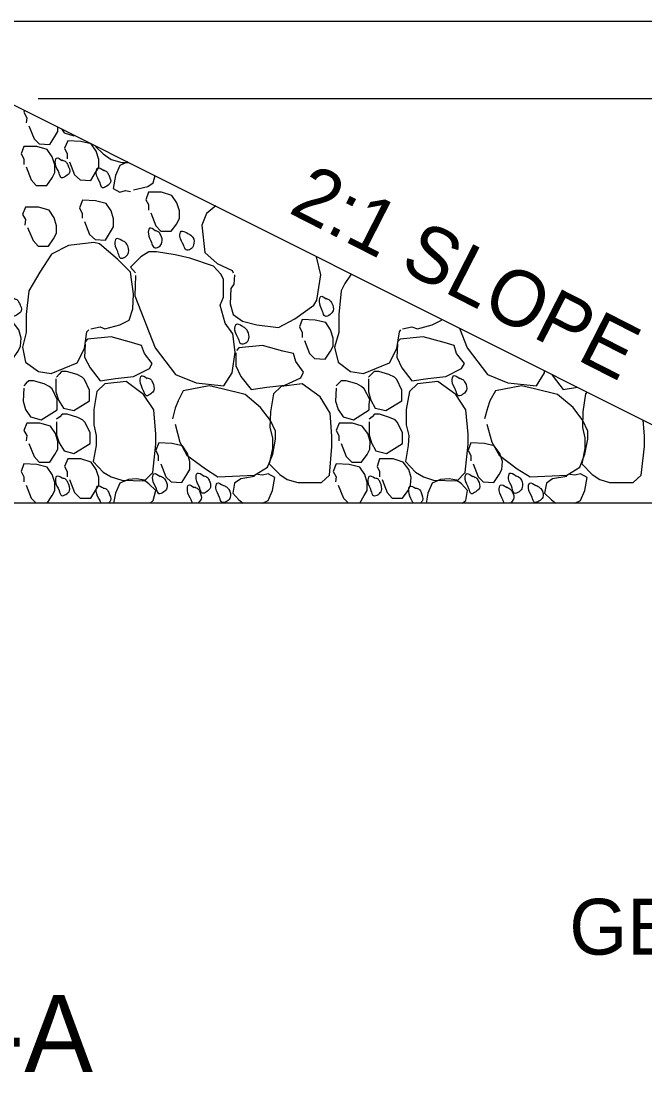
# Model space of a CAD drawing. Extents: x 1.2 to 17.3, y 0.2 to 9.9.
# Drawn here: x 5.007 to 6.013, y 2.475 to 4.171 of the extents above; entities that cross this region are included whole.
import ezdxf

# ---------------------------------------------------------------- set-up
doc = ezdxf.new("R2010")
doc.units = 0
for name, color, linetype in [('SD_P_Dimension Lines', 7, 'Continuous'), ('SD_P_Dimension Text', 7, 'Continuous'), ('SD_P_Prop Object Lines', 7, 'Continuous'), ('SD_P_Subtitles', 7, 'Continuous')]:
    doc.layers.add(name, color=color, linetype=linetype)

msp = doc.modelspace()

# ---------------------------------------------------------------- linework, layer by layer
at = {"layer": 'SD_P_Dimension Lines'}
for p, q in [((4.784, 4.171), (7.379, 4.171)), ((5.034, 4.046), (7.379, 4.046))]:
    msp.add_line(p, q, dxfattribs=at)
at = {"layer": 'SD_P_Prop Object Lines'}
for p, q in [((4.724, 4.171), (6.278, 3.394)), ((6.278, 3.394), (2.796, 3.394))]:
    msp.add_line(p, q, dxfattribs=at)
for points in [[(5.012, 4.027), (5.011, 4.024), (5.016, 4.015), (5.015, 4.007)], [(5.019, 4.002), (5.028, 3.981), (5.036, 3.973), (5.053, 3.972), (5.061, 3.985), (5.066, 3.993), (5.066, 4)], [(5.072, 3.997), (5.076, 3.991), (5.092, 3.986), (5.093, 3.987)], [(5.015, 3.936), (5.023, 3.915), (5.031, 3.906), (5.048, 3.906), (5.057, 3.918), (5.061, 3.927), (5.061, 3.939), (5.057, 3.952), (5.049, 3.964), (5.032, 3.969), (5.011, 3.969), (5.007, 3.957), (5.011, 3.949), (5.011, 3.94)], [(5.085, 3.944), (5.093, 3.923), (5.102, 3.915), (5.119, 3.914), (5.127, 3.927), (5.132, 3.935), (5.132, 3.948), (5.128, 3.961), (5.12, 3.973), (5.103, 3.977), (5.082, 3.978), (5.077, 3.966), (5.081, 3.957), (5.081, 3.949)], [(5.127, 3.969), (5.139, 3.957), (5.152, 3.948), (5.169, 3.943), (5.18, 3.943)], [(5.179, 3.944), (5.166, 3.938), (5.159, 3.922), (5.155, 3.901), (5.166, 3.895), (5.175, 3.898), (5.183, 3.896)], [(5.188, 3.899), (5.211, 3.904), (5.22, 3.91), (5.223, 3.922)], [(5.216, 3.862), (5.224, 3.841), (5.232, 3.832), (5.249, 3.832), (5.258, 3.844), (5.262, 3.853), (5.262, 3.865), (5.258, 3.878), (5.25, 3.89), (5.233, 3.895), (5.212, 3.895), (5.208, 3.883), (5.212, 3.875), (5.212, 3.866)], [(5.017, 3.838), (5.026, 3.817), (5.034, 3.808), (5.051, 3.808), (5.059, 3.82), (5.064, 3.829), (5.064, 3.841), (5.06, 3.854), (5.052, 3.866), (5.035, 3.871), (5.014, 3.871), (5.009, 3.859), (5.014, 3.851), (5.013, 3.842)], [(5.109, 3.848), (5.117, 3.827), (5.126, 3.819), (5.143, 3.818), (5.151, 3.831), (5.156, 3.839), (5.156, 3.852), (5.152, 3.865), (5.144, 3.877), (5.127, 3.881), (5.106, 3.882), (5.101, 3.87), (5.105, 3.861), (5.105, 3.853)], [(5.321, 3.873), (5.306, 3.861), (5.298, 3.842), (5.303, 3.798), (5.323, 3.78), (5.347, 3.769), (5.349, 3.765)], [(5.119, 3.675), (5.134, 3.678), (5.142, 3.675), (5.166, 3.681), (5.181, 3.689), (5.187, 3.707), (5.188, 3.731), (5.183, 3.766), (5.162, 3.787), (5.133, 3.812), (5.124, 3.814), (5.083, 3.809), (5.056, 3.795), (5.037, 3.766), (5.026, 3.748), (5.019, 3.736), (5.015, 3.698), (5.015, 3.669), (5.009, 3.645), (5.014, 3.621), (5.035, 3.606), (5.055, 3.603), (5.097, 3.62), (5.109, 3.643), (5.113, 3.67), (5.116, 3.673)], [(5.191, 3.761), (5.19, 3.728), (5.223, 3.644), (5.256, 3.601), (5.289, 3.588), (5.334, 3.583), (5.347, 3.604), (5.352, 3.637), (5.348, 3.667), (5.336, 3.684), (5.328, 3.713), (5.333, 3.726), (5.333, 3.755), (5.329, 3.763), (5.317, 3.776), (5.279, 3.789), (5.255, 3.794), (5.225, 3.799), (5.213, 3.799), (5.2, 3.791), (5.183, 3.774), (5.191, 3.765)], [(5.351, 3.762), (5.35, 3.747), (5.345, 3.74), (5.344, 3.715), (5.349, 3.698), (5.364, 3.687), (5.387, 3.681), (5.422, 3.677), (5.448, 3.691), (5.479, 3.713), (5.484, 3.721), (5.49, 3.762), (5.483, 3.791)], [(5.539, 3.763), (5.529, 3.748), (5.523, 3.736), (5.519, 3.698), (5.519, 3.669), (5.512, 3.645), (5.518, 3.621), (5.538, 3.606), (5.559, 3.603), (5.601, 3.62), (5.613, 3.643), (5.617, 3.67), (5.619, 3.673)], [(4.96, 3.656), (4.968, 3.635), (4.977, 3.627), (4.993, 3.626), (5.002, 3.639), (5.006, 3.647), (5.007, 3.66), (5.003, 3.673), (4.994, 3.685), (4.978, 3.689), (4.957, 3.69), (4.952, 3.678), (4.956, 3.669), (4.956, 3.661)], [(5.464, 3.656), (5.472, 3.635), (5.48, 3.627), (5.497, 3.626), (5.506, 3.639), (5.51, 3.647), (5.51, 3.66), (5.506, 3.673), (5.498, 3.685), (5.481, 3.689), (5.46, 3.69), (5.456, 3.678), (5.46, 3.669), (5.46, 3.661)], [(5.622, 3.675), (5.637, 3.678), (5.646, 3.675), (5.67, 3.681), (5.685, 3.689), (5.685, 3.69)], [(5.714, 3.676), (5.726, 3.644), (5.759, 3.601), (5.792, 3.588), (5.838, 3.583), (5.851, 3.604), (5.851, 3.607)], [(5.11, 3.65), (5.109, 3.629), (5.118, 3.612), (5.134, 3.591), (5.159, 3.595), (5.188, 3.598), (5.214, 3.611), (5.218, 3.619), (5.206, 3.635), (5.201, 3.648), (5.185, 3.653), (5.152, 3.662), (5.114, 3.658), (5.11, 3.654)], [(5.353, 3.636), (5.353, 3.615), (5.361, 3.598), (5.378, 3.577), (5.403, 3.581), (5.432, 3.584), (5.458, 3.596), (5.462, 3.605), (5.45, 3.622), (5.446, 3.635), (5.429, 3.639), (5.396, 3.648), (5.358, 3.644), (5.354, 3.64)], [(5.614, 3.65), (5.613, 3.629), (5.621, 3.612), (5.637, 3.591), (5.663, 3.595), (5.692, 3.598), (5.717, 3.611), (5.722, 3.619), (5.709, 3.635), (5.705, 3.648), (5.689, 3.653), (5.655, 3.662), (5.618, 3.658), (5.614, 3.654)], [(5.063, 3.594), (5.063, 3.573), (5.067, 3.56), (5.075, 3.547), (5.092, 3.543), (5.117, 3.559), (5.117, 3.568), (5.117, 3.576), (5.109, 3.593), (5.105, 3.597), (5.097, 3.601), (5.08, 3.606), (5.072, 3.606), (5.068, 3.602), (5.064, 3.597)], [(5.567, 3.594), (5.567, 3.573), (5.571, 3.56), (5.578, 3.547), (5.595, 3.543), (5.621, 3.559), (5.621, 3.568), (5.621, 3.576), (5.613, 3.593), (5.609, 3.597), (5.6, 3.601), (5.584, 3.606), (5.576, 3.606), (5.572, 3.602), (5.567, 3.597)], [(5.863, 3.601), (5.865, 3.598), (5.881, 3.577), (5.904, 3.581)], [(5.011, 3.579), (5.01, 3.558), (5.014, 3.545), (5.022, 3.533), (5.039, 3.528), (5.065, 3.544), (5.065, 3.553), (5.065, 3.561), (5.057, 3.578), (5.052, 3.582), (5.044, 3.586), (5.027, 3.591), (5.019, 3.591), (5.015, 3.587), (5.011, 3.583)], [(5.128, 3.487), (5.123, 3.461), (5.139, 3.444), (5.152, 3.436), (5.169, 3.431), (5.206, 3.43), (5.219, 3.443), (5.224, 3.489), (5.224, 3.505), (5.221, 3.544), (5.204, 3.569), (5.176, 3.59), (5.142, 3.586), (5.129, 3.574), (5.124, 3.545), (5.124, 3.52), (5.128, 3.503), (5.128, 3.487)], [(5.255, 3.521), (5.263, 3.492), (5.274, 3.471), (5.304, 3.449), (5.324, 3.436), (5.383, 3.439), (5.404, 3.452), (5.413, 3.473), (5.417, 3.497), (5.417, 3.51), (5.409, 3.527), (5.393, 3.548), (5.368, 3.569), (5.331, 3.578), (5.31, 3.583), (5.268, 3.575), (5.26, 3.559), (5.255, 3.547), (5.251, 3.53)], [(5.412, 3.482), (5.407, 3.457), (5.424, 3.44), (5.436, 3.432), (5.453, 3.427), (5.491, 3.427), (5.504, 3.439), (5.508, 3.485), (5.508, 3.502), (5.505, 3.539), (5.489, 3.565), (5.46, 3.586), (5.426, 3.582), (5.414, 3.57), (5.409, 3.541), (5.408, 3.516), (5.412, 3.499), (5.412, 3.482)], [(5.515, 3.579), (5.514, 3.558), (5.518, 3.545), (5.526, 3.533), (5.543, 3.528), (5.568, 3.544), (5.568, 3.553), (5.569, 3.561), (5.56, 3.578), (5.556, 3.582), (5.548, 3.586), (5.531, 3.591), (5.523, 3.591), (5.519, 3.587), (5.515, 3.583)], [(5.631, 3.487), (5.627, 3.461), (5.643, 3.444), (5.656, 3.436), (5.672, 3.431), (5.71, 3.43), (5.723, 3.443), (5.728, 3.489), (5.728, 3.505), (5.724, 3.544), (5.708, 3.569), (5.679, 3.59), (5.646, 3.586), (5.633, 3.574), (5.628, 3.545), (5.628, 3.52), (5.632, 3.503), (5.631, 3.487)], [(5.758, 3.521), (5.766, 3.492), (5.778, 3.471), (5.807, 3.449), (5.828, 3.436), (5.887, 3.439), (5.908, 3.452), (5.916, 3.473), (5.921, 3.497), (5.921, 3.51), (5.913, 3.527), (5.897, 3.548), (5.872, 3.569), (5.835, 3.578), (5.814, 3.583), (5.772, 3.575), (5.763, 3.559), (5.759, 3.547), (5.754, 3.53)], [(5.92, 3.573), (5.917, 3.57), (5.913, 3.541), (5.912, 3.516), (5.916, 3.499), (5.916, 3.482)], [(5.064, 3.525), (5.064, 3.504), (5.068, 3.491), (5.076, 3.478), (5.092, 3.474), (5.118, 3.49), (5.118, 3.499), (5.118, 3.507), (5.11, 3.524), (5.106, 3.528), (5.098, 3.532), (5.081, 3.537), (5.073, 3.537), (5.069, 3.533), (5.064, 3.529)], [(5.568, 3.525), (5.568, 3.504), (5.572, 3.491), (5.579, 3.478), (5.596, 3.474), (5.622, 3.49), (5.622, 3.499), (5.622, 3.507), (5.614, 3.524), (5.61, 3.528), (5.601, 3.532), (5.585, 3.537), (5.577, 3.537), (5.573, 3.533), (5.568, 3.529)], [(5.916, 3.482), (5.911, 3.457), (5.928, 3.44), (5.94, 3.432), (5.956, 3.427), (5.994, 3.427), (6.007, 3.439), (6.012, 3.485), (6.012, 3.502), (6.01, 3.528)], [(5.019, 3.49), (5.028, 3.469), (5.036, 3.46), (5.053, 3.46), (5.061, 3.472), (5.066, 3.481), (5.066, 3.493), (5.062, 3.506), (5.054, 3.518), (5.037, 3.523), (5.016, 3.523), (5.011, 3.511), (5.016, 3.503), (5.015, 3.494)], [(5.523, 3.49), (5.531, 3.469), (5.54, 3.46), (5.556, 3.46), (5.565, 3.472), (5.569, 3.481), (5.57, 3.493), (5.566, 3.506), (5.557, 3.518), (5.541, 3.523), (5.52, 3.523), (5.515, 3.511), (5.519, 3.503), (5.519, 3.494)], [(5.232, 3.457), (5.24, 3.436), (5.249, 3.428), (5.266, 3.427), (5.274, 3.44), (5.279, 3.448), (5.279, 3.461), (5.275, 3.474), (5.267, 3.486), (5.25, 3.49), (5.229, 3.491), (5.224, 3.479), (5.228, 3.47), (5.228, 3.462)], [(5.736, 3.457), (5.744, 3.436), (5.752, 3.428), (5.769, 3.427), (5.778, 3.44), (5.782, 3.448), (5.783, 3.461), (5.779, 3.474), (5.77, 3.486), (5.754, 3.49), (5.732, 3.491), (5.728, 3.479), (5.732, 3.47), (5.732, 3.462)], [(5.085, 3.432), (5.093, 3.411), (5.102, 3.402), (5.119, 3.402), (5.127, 3.414), (5.132, 3.423), (5.132, 3.435), (5.128, 3.448), (5.12, 3.46), (5.103, 3.465), (5.082, 3.465), (5.077, 3.453), (5.081, 3.445), (5.081, 3.436)], [(5.589, 3.432), (5.597, 3.411), (5.605, 3.402), (5.622, 3.402), (5.631, 3.414), (5.635, 3.423), (5.636, 3.435), (5.632, 3.448), (5.623, 3.46), (5.607, 3.465), (5.585, 3.465), (5.581, 3.453), (5.585, 3.445), (5.585, 3.436)], [(5.049, 3.394), (5.057, 3.406), (5.061, 3.414), (5.061, 3.427), (5.057, 3.44), (5.049, 3.452), (5.032, 3.456), (5.011, 3.457), (5.007, 3.445), (5.011, 3.436), (5.011, 3.428)], [(5.553, 3.394), (5.56, 3.406), (5.565, 3.414), (5.565, 3.427), (5.561, 3.44), (5.553, 3.452), (5.536, 3.456), (5.515, 3.457), (5.51, 3.445), (5.515, 3.436), (5.514, 3.428)], [(5.215, 3.394), (5.22, 3.398), (5.224, 3.414), (5.213, 3.425), (5.205, 3.431), (5.193, 3.433), (5.18, 3.432), (5.166, 3.426), (5.159, 3.41), (5.156, 3.394)], [(5.383, 3.437), (5.361, 3.433), (5.351, 3.426), (5.348, 3.41), (5.358, 3.399), (5.365, 3.394)], [(5.396, 3.394), (5.405, 3.398), (5.412, 3.414), (5.416, 3.435), (5.405, 3.441), (5.396, 3.439), (5.388, 3.44)], [(5.718, 3.394), (5.724, 3.398), (5.727, 3.414), (5.717, 3.425), (5.709, 3.431), (5.697, 3.433), (5.683, 3.432), (5.67, 3.426), (5.663, 3.41), (5.66, 3.394)], [(5.887, 3.437), (5.864, 3.433), (5.854, 3.426), (5.851, 3.41), (5.862, 3.399), (5.869, 3.394)], [(5.9, 3.394), (5.909, 3.398), (5.916, 3.414), (5.92, 3.435), (5.909, 3.441), (5.9, 3.439), (5.892, 3.44)], [(5.015, 3.423), (5.023, 3.402), (5.031, 3.394)], [(5.518, 3.423), (5.527, 3.402), (5.535, 3.394)]]:
    msp.add_lwpolyline(points, dxfattribs=at)
for points in [[(5.073, 3.947), (5.079, 3.944), (5.082, 3.939), (5.085, 3.927), (5.079, 3.921), (5.072, 3.918), (5.068, 3.926), (5.062, 3.941), (5.064, 3.95), (5.073, 3.946)], [(5.139, 3.931), (5.145, 3.928), (5.148, 3.923), (5.151, 3.911), (5.145, 3.905), (5.138, 3.902), (5.134, 3.91), (5.128, 3.925), (5.13, 3.934), (5.14, 3.93)], [(5.223, 3.833), (5.228, 3.831), (5.232, 3.826), (5.234, 3.814), (5.229, 3.807), (5.221, 3.806), (5.217, 3.814), (5.212, 3.828), (5.214, 3.837), (5.223, 3.833)], [(5.274, 3.829), (5.279, 3.827), (5.284, 3.822), (5.285, 3.81), (5.28, 3.803), (5.273, 3.802), (5.269, 3.809), (5.263, 3.824), (5.265, 3.832), (5.275, 3.829)], [(5.169, 3.817), (5.174, 3.815), (5.178, 3.81), (5.18, 3.798), (5.175, 3.791), (5.167, 3.789), (5.163, 3.797), (5.158, 3.812), (5.16, 3.82), (5.169, 3.817)], [(4.995, 3.724), (5.001, 3.721), (5.004, 3.716), (5.007, 3.704), (5.001, 3.698), (4.994, 3.695), (4.99, 3.703), (4.984, 3.719), (4.986, 3.727), (4.995, 3.723)], [(5.499, 3.724), (5.504, 3.721), (5.508, 3.716), (5.51, 3.704), (5.505, 3.698), (5.497, 3.695), (5.493, 3.703), (5.488, 3.719), (5.49, 3.727), (5.499, 3.723)], [(5.363, 3.679), (5.368, 3.676), (5.372, 3.671), (5.374, 3.659), (5.369, 3.652), (5.361, 3.651), (5.357, 3.659), (5.351, 3.673), (5.354, 3.682), (5.363, 3.679)], [(5.21, 3.596), (5.216, 3.593), (5.219, 3.588), (5.221, 3.576), (5.216, 3.57), (5.209, 3.567), (5.204, 3.575), (5.199, 3.591), (5.201, 3.599), (5.21, 3.595)], [(5.713, 3.596), (5.719, 3.593), (5.723, 3.588), (5.725, 3.576), (5.72, 3.57), (5.712, 3.567), (5.708, 3.575), (5.702, 3.591), (5.704, 3.599), (5.714, 3.595)], [(5.23, 3.438), (5.236, 3.435), (5.24, 3.43), (5.242, 3.418), (5.237, 3.412), (5.229, 3.409), (5.225, 3.417), (5.219, 3.432), (5.221, 3.441), (5.231, 3.437)], [(5.3, 3.438), (5.306, 3.436), (5.31, 3.431), (5.312, 3.419), (5.306, 3.412), (5.299, 3.41), (5.295, 3.418), (5.289, 3.433), (5.291, 3.442), (5.301, 3.438)], [(5.734, 3.438), (5.74, 3.435), (5.744, 3.43), (5.746, 3.418), (5.74, 3.412), (5.733, 3.409), (5.729, 3.417), (5.723, 3.432), (5.725, 3.441), (5.735, 3.437)], [(5.804, 3.438), (5.809, 3.436), (5.814, 3.431), (5.815, 3.419), (5.81, 3.412), (5.802, 3.41), (5.799, 3.418), (5.793, 3.433), (5.795, 3.442), (5.805, 3.438)], [(5.073, 3.434), (5.079, 3.432), (5.082, 3.427), (5.085, 3.414), (5.079, 3.408), (5.072, 3.406), (5.068, 3.414), (5.062, 3.429), (5.064, 3.437), (5.073, 3.434)], [(5.332, 3.423), (5.338, 3.42), (5.342, 3.416), (5.344, 3.403), (5.339, 3.397), (5.331, 3.395), (5.327, 3.403), (5.321, 3.418), (5.323, 3.426), (5.333, 3.422)], [(5.577, 3.434), (5.583, 3.432), (5.586, 3.427), (5.588, 3.414), (5.583, 3.408), (5.575, 3.406), (5.571, 3.414), (5.566, 3.429), (5.568, 3.437), (5.577, 3.434)], [(5.836, 3.423), (5.842, 3.42), (5.846, 3.416), (5.848, 3.403), (5.842, 3.397), (5.835, 3.395), (5.831, 3.403), (5.825, 3.418), (5.827, 3.426), (5.837, 3.422)], [(5.136, 3.394), (5.134, 3.398), (5.128, 3.413), (5.13, 3.421), (5.14, 3.418)], [(5.139, 3.418), (5.145, 3.416), (5.148, 3.411), (5.151, 3.398), (5.148, 3.394)], [(5.283, 3.394), (5.281, 3.399), (5.275, 3.414), (5.277, 3.423), (5.286, 3.419)], [(5.286, 3.42), (5.292, 3.417), (5.295, 3.412), (5.297, 3.4), (5.292, 3.394)], [(5.639, 3.394), (5.637, 3.398), (5.632, 3.413), (5.634, 3.421), (5.643, 3.418)], [(5.643, 3.418), (5.649, 3.416), (5.652, 3.411), (5.654, 3.398), (5.651, 3.394)], [(5.786, 3.394), (5.784, 3.399), (5.778, 3.414), (5.78, 3.423), (5.79, 3.419)], [(5.789, 3.42), (5.795, 3.417), (5.799, 3.412), (5.801, 3.4), (5.796, 3.394)]]:
    msp.add_spline(points, degree=3, dxfattribs=at)

# ---------------------------------------------------------------- texts
at = {"layer": 'SD_P_Dimension Text'}
msp.add_text('2:1 SLOPE', height=0.09, rotation=332.9952, dxfattribs=at).set_placement((5.436, 3.863))
msp.add_text('GEOTEXTILE', height=0.09, dxfattribs=at).set_placement((5.891, 2.666))
at = {"layer": 'SD_P_Subtitles'}
msp.add_text('SECTION A-A', height=0.124002, dxfattribs=at).set_placement((4.063, 2.477))

doc.saveas('drawing.dxf')
